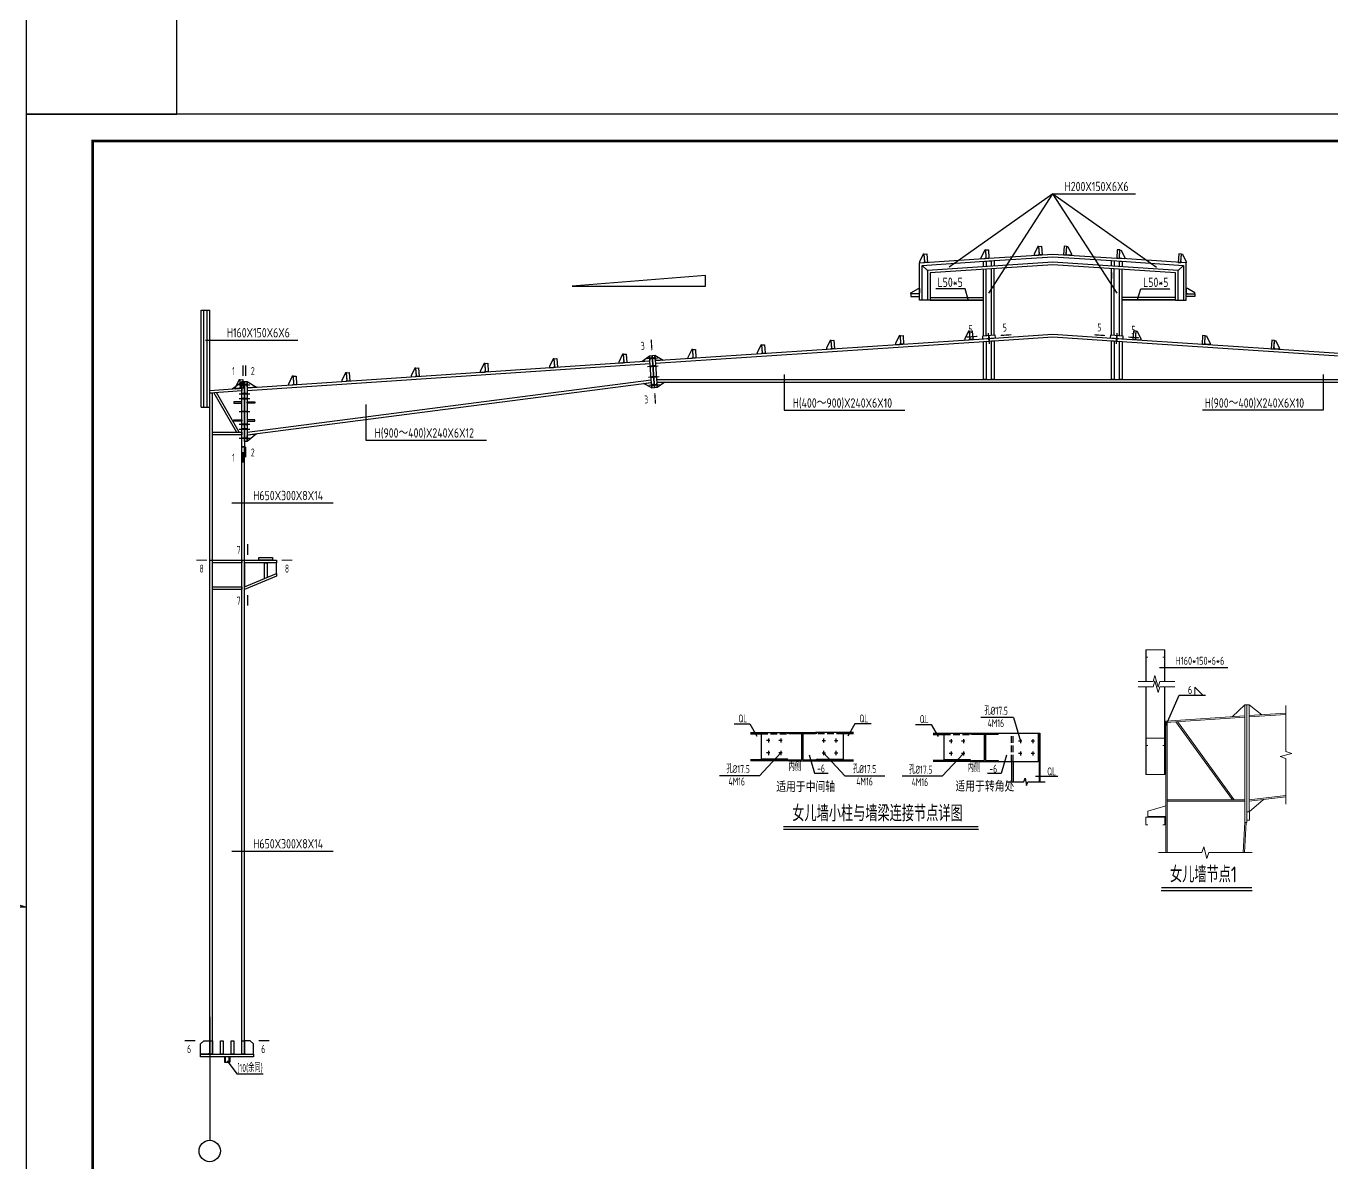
# Model space of a CAD drawing. Extents: x 9752569 to 9923256, y 1590558 to 2510207.
# Drawn here: x 9811806 to 9860743, y 1742107 to 1784686 of the extents above; entities that cross this region are included whole.
import ezdxf

# ---------------------------------------------------------------- set-up
doc = ezdxf.new("R2010")
doc.units = 0
doc.header["$LTSCALE"] = 1000
doc.header["$MEASUREMENT"] = 0
doc.linetypes.add('CONTINOUS', pattern=[0])
doc.linetypes.add('DASH', pattern=[0.35, 0.25, -0.1])
doc.layers.get('0').update_dxf_attribs({"linetype": 'CONTINUOUS'})
for name, color, linetype in [('10', 7, 'CONTINUOUS'), ('114', 2, 'CONTINUOUS'), ('116', 1, 'CONTINUOUS'), ('12', 142, 'CONTINUOUS'), ('14', 142, 'CONTINUOUS'), ('AXIS', 3, 'CONTINUOUS'), ('BOARD1', 2, 'CONTINOUS'), ('PUB_DIM', 3, 'CONTINUOUS'), ('PUB_TEXT', 7, 'CONTINUOUS'), ('PUB_TITLE', 4, 'CONTINUOUS'), ('TEXT', 7, 'CONTINUOUS'), ('THIN', 7, 'CONTINUOUS'), ('WELD', 7, 'CONTINUOUS'), ('一般文字', 6, 'CONTINUOUS'), ('字符串标注', 6, 'CONTINUOUS'), ('柱子', 142, 'CONTINUOUS'), ('标注文字', 3, 'CONTINUOUS'), ('水平支撑', 4, 'CONTINUOUS'), ('螺栓孔标注', 6, 'CONTINUOUS'), ('钢结构', 3, 'CONTINUOUS')]:
    doc.layers.add(name, color=color, linetype=linetype)
doc.styles.add('_HZTXT', font='atssdeng.shx', dxfattribs={"width": 0.8, "bigfont": 'atssdchn.shx'})
doc.styles.get("Standard").update_dxf_attribs({"font": 'atssdeng.shx', "bigfont": 'atssdchn.shx'})
doc.styles.add('TSSD_Label', font='Tssdeng.shx', dxfattribs={"width": 0.7, "bigfont": 'hztxt.shx'})
doc.styles.add('TSSD_REIN', font='atssdeng.shx', dxfattribs={"width": 0.7, "bigfont": 'atssdchn.shx'})
doc.dimstyles.new('TSSD_LEADER_STYLE_200.0', dxfattribs={"dimtxt": 0.18, "dimasz": 200, "dimexe": 0.18, "dimexo": 0.0625, "dimgap": 0.09, "dimtad": 0, "dimtih": 1, "dimtoh": 1, "dimdec": 4, "dimzin": 0, "dimdsep": 46, "dimtxsty": 'Standard', "dimcen": 0.09, "dimadec": 0, "dimazin": 0, "dimtfac": 1, "dimtdec": 4, "dimtofl": 0, "dimtmove": 0, "dimatfit": 3, "dimfxl": 1, "dimtolj": 1, "dimtzin": 0, "dimarcsym": 0})

# ---------------------------------------------------------------- blocks, each defined once
blk = doc.blocks.new('A$C751245C4')
at = {"layer": '钢结构', "lineweight": 15}
for p, q in [((190, 176), (20, 126)), ((20, 76), (20, 126)), ((190, 76), (190, 176)), ((20, 76), (190, 76)), ((20, 70), (20, 76)), ((20, 70), (190, 70)), ((190, 70), (190, 76))]:
    blk.add_line(p, q, dxfattribs=at)
blk.add_lwpolyline([(20, 0), (3, 0, -0.414214), (0, 3), (0, 67, -0.414214), (3, 70), (177, 70, -0.414214), (180, 67), (180, 3, -0.414214), (177, 0), (160, 0)], format="xyb", dxfattribs=at)
blk = doc.blocks.new('_WELD004')
at = {"color": 0, "linetype": 'ByBlock', "lineweight": 15}
for p, q in [((0, 1), (1, 0)), ((0, 0), (0, 1))]:
    blk.add_line(p, q, dxfattribs=at)

msp = doc.modelspace()

# ---------------------------------------------------------------- hatches: boundary and pattern name
at = {"layer": '钢结构', "lineweight": 15}
h = msp.add_hatch(dxfattribs=at)
h.set_pattern_fill('STEEL', color=256, scale=40, style=0)
h.set_pattern_definition([(45, (6766140.8, 1161039.6), (-89.802561, 89.802561), []), (45, (6766140.8, 1161103.1), (-89.802561, 89.802561), [])])
h.paths.add_polyline_path([(9854485.2, 1756854.3), (9854525.2, 1756854.3), (9854525.2, 1758454.3), (9854485.2, 1758454.3)])

# ---------------------------------------------------------------- linework, layer by layer
at = {"layer": '10', "color": 6, "elevation": -193.1}
msp.add_lwpolyline([(9832269, 1774939.8), (9837269, 1774939.8), (9837269, 1775339.8)], close=True, dxfattribs=at)
at = {"layer": '10', "const_width": 45}
for points in [[(9847053.8, 1773038.2), (9847452.9, 1773064.9)], [(9848730.9, 1773126), (9848331.8, 1773099.3)], [(9851840.4, 1773123.3), (9852239.5, 1773096.6)], [(9853517.5, 1773011), (9853118.4, 1773037.7)], [(9835232.4, 1772947.4), (9835259, 1772548.3)], [(9819935.6, 1771979.2), (9819935.6, 1771579.2)], [(9820035.6, 1771979.2), (9820035.6, 1771579.2)], [(9835393, 1770538.5), (9835366.4, 1770937.6)], [(9819935.6, 1768331), (9819935.6, 1768731)], [(9820035.6, 1768531), (9820035.6, 1768931)], [(9820107.5, 1765281.8), (9820107.5, 1764881.8)], [(9818185.6, 1764681.8), (9818585.6, 1764681.8)], [(9821785.6, 1764681.8), (9821385.6, 1764681.8)], [(9820107.5, 1762981.8), (9820107.5, 1763381.8)], [(9817745.6, 1746681.8), (9818145.6, 1746681.8)], [(9820925.6, 1746681.8), (9820525.6, 1746681.8)]]:
    msp.add_lwpolyline(points, dxfattribs=at)
at = {"layer": '114'}
for p, q in [((9847905.7, 1772789.4), (9847879, 1773188.5)), ((9852665.6, 1772789.4), (9852692.3, 1773188.5)), ((9835079.4, 1772235.6), (9835478.5, 1772262.2)), ((9835099.4, 1771936.3), (9835498.5, 1771962.9)), ((9835126.4, 1771531.1), (9835525.5, 1771557.7)), ((9819785.6, 1771255.2), (9820185.6, 1771255.2)), ((9835146.4, 1771231.6), (9835545.5, 1771258.2)), ((9819785.6, 1770915), (9820185.6, 1770915)), ((9819785.6, 1770735), (9820185.6, 1770735)), ((9819785.6, 1770253), (9820185.6, 1770253)), ((9819785.6, 1769771.8), (9820185.6, 1769771.8)), ((9819785.6, 1769591.8), (9820185.6, 1769591.8)), ((9819785.6, 1769251), (9820185.6, 1769251))]:
    msp.add_line(p, q, dxfattribs=at)
at = {"layer": '114', "color": 1, "const_width": 70}
for points in [[(9847899, 1772889.2), (9847885.6, 1773088.8)], [(9852672.3, 1772889.2), (9852685.6, 1773088.8)], [(9835179.2, 1772242.3), (9835378.8, 1772255.6)], [(9835199.2, 1771943), (9835398.7, 1771956.3)], [(9835226.2, 1771537.8), (9835425.7, 1771551.1)], [(9819885.6, 1771255.2), (9820085.6, 1771255.2)], [(9835246.2, 1771238.3), (9835445.7, 1771251.6)], [(9819885.6, 1770915), (9820085.6, 1770915)], [(9819885.6, 1770735), (9820085.6, 1770735)], [(9819885.6, 1770253), (9820085.6, 1770253)], [(9819885.6, 1769771.8), (9820085.6, 1769771.8)], [(9819885.6, 1769591.8), (9820085.6, 1769591.8)], [(9819885.6, 1769251), (9820085.6, 1769251)]]:
    msp.add_lwpolyline(points, dxfattribs=at)
at = {"layer": '116'}
for points in [[(9819235.6, 1746081.8), (9819235.6, 1745881.8)], [(9819265.6, 1746081.8), (9819265.6, 1745881.8)], [(9819405.6, 1746081.8), (9819405.6, 1745881.8)], [(9819435.6, 1746081.8), (9819435.6, 1745881.8)], [(9819235.6, 1745881.8), (9819435.6, 1745881.8)]]:
    msp.add_lwpolyline(points, dxfattribs=at)
at = {"layer": '12'}
for points in [[(9849584.5, 1776141.8), (9849587.2, 1776101.9), (9849746.8, 1776112.5), (9849784.1, 1776155.1), (9849765.5, 1776434.5), (9849725.6, 1776431.8), (9849584.5, 1776141.8)], [(9849765.5, 1776434.5), (9849865.2, 1776441.1)], [(9849786.7, 1776115.2), (9849765.5, 1776434.5)], [(9849865.2, 1776441.1), (9849886.5, 1776121.9)], [(9850706, 1776441.1), (9850684.8, 1776121.9)], [(9850805.8, 1776434.5), (9850706, 1776441.1)], [(9850784.5, 1776115.2), (9850805.8, 1776434.5)], [(9850986.8, 1776141.8), (9850984.1, 1776101.9), (9850824.5, 1776112.5), (9850787.2, 1776155.1), (9850805.8, 1776434.5), (9850845.7, 1776431.8), (9850986.8, 1776141.8)], [(9845283, 1775855), (9845285.6, 1775815.1), (9845445.3, 1775825.8), (9845482.5, 1775868.3), (9845463.9, 1776147.7), (9845424, 1776145.1), (9845283, 1775855)], [(9845463.9, 1776147.7), (9845563.7, 1776154.4)], [(9845485.2, 1775828.4), (9845463.9, 1776147.7)], [(9845563.7, 1776154.4), (9845585, 1775835.1)], [(9847589, 1776008.8), (9847591.6, 1775968.9), (9847751.3, 1775979.5), (9847788.5, 1776022.1), (9847769.9, 1776301.5), (9847730, 1776298.8), (9847589, 1776008.8)], [(9847769.9, 1776301.5), (9847869.7, 1776308.1)], [(9847791.2, 1775982.2), (9847769.9, 1776301.5)], [(9847891, 1775988.8), (9847791.2, 1775982.2)], [(9847869.7, 1776308.1), (9847891, 1775988.8)], [(9849886.5, 1776121.9), (9849786.7, 1776115.2)], [(9850684.8, 1776121.9), (9850784.5, 1776115.2)], [(9852701.6, 1776308.1), (9852680.3, 1775988.8)], [(9852680.3, 1775988.8), (9852780.1, 1775982.2)], [(9852801.4, 1776301.4), (9852701.6, 1776308.1)], [(9852780.1, 1775982.2), (9852801.4, 1776301.4)], [(9852982.3, 1776008.8), (9852979.7, 1775968.9), (9852820, 1775979.5), (9852782.8, 1776022.1), (9852801.4, 1776301.4), (9852841.3, 1776298.8), (9852982.3, 1776008.8)], [(9855006.5, 1776154.4), (9854985.2, 1775835.1)], [(9855106.3, 1776147.7), (9855006.5, 1776154.4)], [(9855085, 1775828.4), (9855106.3, 1776147.7)], [(9855287.2, 1775855), (9855284.5, 1775815.1), (9855124.9, 1775825.8), (9855087.7, 1775868.3), (9855106.3, 1776147.7), (9855146.2, 1776145.1), (9855287.2, 1775855)], [(9845585, 1775835.1), (9845485.2, 1775828.4)], [(9854985.2, 1775835.1), (9855085, 1775828.4)], [(9845245.6, 1774855.1), (9845285.6, 1774855.1), (9845285.6, 1774695.1), (9845245.6, 1774655.1), (9844965.6, 1774655.1), (9844965.6, 1774695.1), (9845245.6, 1774855.1)], [(9845285.6, 1774655.1), (9844965.6, 1774655.1)], [(9844965.6, 1774655.1), (9844965.6, 1774555.1)], [(9844965.6, 1774555.1), (9845285.6, 1774555.1)], [(9845285.6, 1774555.1), (9845285.6, 1774655.1)], [(9855325.6, 1774855.1), (9855285.6, 1774855.1), (9855285.6, 1774695.1), (9855325.6, 1774655.1), (9855605.6, 1774655.1), (9855605.6, 1774695.1), (9855325.6, 1774855.1)], [(9855285.6, 1774555.1), (9855285.6, 1774655.1)], [(9855285.6, 1774655.1), (9855605.6, 1774655.1)], [(9855605.6, 1774555.1), (9855285.6, 1774555.1)], [(9855605.6, 1774655.1), (9855605.6, 1774555.1)], [(9844390.7, 1772795.7), (9844393.4, 1772755.8), (9844553, 1772766.5), (9844590.3, 1772809), (9844571.7, 1773088.4), (9844531.7, 1773085.8), (9844390.7, 1772795.7)], [(9844571.7, 1773088.4), (9844671.4, 1773095.1)], [(9844592.9, 1772769.1), (9844571.7, 1773088.4)], [(9844671.4, 1773095.1), (9844692.7, 1772775.8)], [(9846985, 1772968.5), (9846987.6, 1772928.6), (9847147.3, 1772939.3), (9847184.5, 1772981.8), (9847165.9, 1773261.2), (9847126, 1773258.6), (9846985, 1772968.5)], [(9847165.9, 1773261.2), (9847265.7, 1773267.9)], [(9847187.2, 1772941.9), (9847165.9, 1773261.2)], [(9847265.7, 1773267.9), (9847287, 1772948.6)], [(9853305.6, 1773267.9), (9853284.3, 1772948.6)], [(9853405.4, 1773261.2), (9853305.6, 1773267.9)], [(9853384.1, 1772941.9), (9853405.4, 1773261.2)], [(9853586.3, 1772968.6), (9853583.7, 1772928.6), (9853424, 1772939.3), (9853386.8, 1772981.8), (9853405.4, 1773261.2), (9853445.3, 1773258.6), (9853586.3, 1772968.6)], [(9855899.9, 1773095.1), (9855878.6, 1772775.8)], [(9855999.6, 1773088.4), (9855899.9, 1773095.1)], [(9855978.3, 1772769.1), (9855999.6, 1773088.4)], [(9856180.6, 1772795.7), (9856177.9, 1772755.8), (9856018.3, 1772766.5), (9855981, 1772809), (9855999.6, 1773088.4), (9856039.5, 1773085.8), (9856180.6, 1772795.7)], [(9836608, 1772277.3), (9836610.6, 1772237.4), (9836770.3, 1772248), (9836807.5, 1772290.6), (9836788.9, 1772570), (9836749, 1772567.3), (9836608, 1772277.3)], [(9836788.9, 1772570), (9836888.7, 1772576.7)], [(9836810.2, 1772250.7), (9836788.9, 1772570)], [(9836888.7, 1772576.7), (9836910, 1772257.4)], [(9839202.2, 1772450.1), (9839204.9, 1772410.2), (9839364.5, 1772420.9), (9839401.8, 1772463.4), (9839383.2, 1772742.8), (9839343.2, 1772740.1), (9839202.2, 1772450.1)], [(9839383.2, 1772742.8), (9839482.9, 1772749.5)], [(9839404.4, 1772423.5), (9839383.2, 1772742.8)], [(9839482.9, 1772749.5), (9839504.2, 1772430.2)], [(9841796.5, 1772622.9), (9841799.1, 1772583), (9841958.8, 1772593.7), (9841996, 1772636.2), (9841977.4, 1772915.6), (9841937.5, 1772913), (9841796.5, 1772622.9)], [(9841977.4, 1772915.6), (9842077.2, 1772922.3)], [(9841998.7, 1772596.3), (9841977.4, 1772915.6)], [(9842098.5, 1772603), (9841998.7, 1772596.3)], [(9842077.2, 1772922.3), (9842098.5, 1772603)], [(9844692.7, 1772775.8), (9844592.9, 1772769.1)], [(9847287, 1772948.6), (9847187.2, 1772941.9)], [(9853284.3, 1772948.6), (9853384.1, 1772941.9)], [(9855878.6, 1772775.8), (9855978.3, 1772769.1)], [(9858494.1, 1772922.3), (9858472.8, 1772603)], [(9858472.8, 1772603), (9858572.6, 1772596.3)], [(9858593.9, 1772915.6), (9858494.1, 1772922.3)], [(9858572.6, 1772596.3), (9858593.9, 1772915.6)], [(9858774.8, 1772622.9), (9858772.2, 1772583), (9858612.5, 1772593.7), (9858575.3, 1772636.2), (9858593.9, 1772915.6), (9858633.8, 1772913), (9858774.8, 1772622.9)], [(9828825.3, 1771758.3), (9828827.9, 1771718.4), (9828987.6, 1771729), (9829024.8, 1771771.6), (9829006.2, 1772051), (9828966.3, 1772048.3), (9828825.3, 1771758.3)], [(9829006.2, 1772051), (9829106, 1772057.6)], [(9829027.5, 1771731.7), (9829006.2, 1772051)], [(9829106, 1772057.6), (9829127.3, 1771738.3)], [(9831419.5, 1771931.4), (9831422.2, 1771891.5), (9831581.8, 1771902.1), (9831619, 1771944.7), (9831600.4, 1772224), (9831560.5, 1772221.4), (9831419.5, 1771931.4)], [(9831600.4, 1772224), (9831700.2, 1772230.7)], [(9831621.7, 1771904.8), (9831600.4, 1772224)], [(9831700.2, 1772230.7), (9831721.5, 1771911.4)], [(9834013.7, 1772104.4), (9834016.4, 1772064.5), (9834176, 1772075.1), (9834213.3, 1772117.7), (9834194.7, 1772397.1), (9834154.7, 1772394.4), (9834013.7, 1772104.4)], [(9834194.7, 1772397.1), (9834294.4, 1772403.8)], [(9834215.9, 1772077.8), (9834194.7, 1772397.1)], [(9834315.7, 1772084.5), (9834215.9, 1772077.8)], [(9834294.4, 1772403.8), (9834315.7, 1772084.5)], [(9836910, 1772257.4), (9836810.2, 1772250.7)], [(9839504.2, 1772430.2), (9839404.4, 1772423.5)], [(9821641.2, 1771279.1), (9821643.9, 1771239.2), (9821803.5, 1771249.8), (9821840.8, 1771292.4), (9821822.2, 1771571.7), (9821782.2, 1771569.1), (9821641.2, 1771279.1)], [(9821822.2, 1771571.7), (9821921.9, 1771578.4)], [(9821843.4, 1771252.5), (9821822.2, 1771571.7)], [(9821921.9, 1771578.4), (9821943.2, 1771259.1)], [(9823636.8, 1771412.2), (9823639.5, 1771372.3), (9823799.1, 1771382.9), (9823836.3, 1771425.5), (9823817.7, 1771704.9), (9823777.8, 1771702.2), (9823636.8, 1771412.2)], [(9823817.7, 1771704.9), (9823917.5, 1771711.5)], [(9823839, 1771385.6), (9823817.7, 1771704.9)], [(9823917.5, 1771711.5), (9823938.8, 1771392.2)], [(9826231, 1771585.2), (9826233.7, 1771545.3), (9826393.3, 1771556), (9826430.6, 1771598.5), (9826412, 1771877.9), (9826372, 1771875.3), (9826231, 1771585.2)], [(9826412, 1771877.9), (9826511.7, 1771884.6)], [(9826433.2, 1771558.6), (9826412, 1771877.9)], [(9826533, 1771565.3), (9826433.2, 1771558.6)], [(9826511.7, 1771884.6), (9826533, 1771565.3)], [(9829127.3, 1771738.3), (9829027.5, 1771731.7)], [(9831721.5, 1771911.4), (9831621.7, 1771904.8)], [(9819645.7, 1771145.9), (9819648.3, 1771106), (9819808, 1771116.7), (9819845.2, 1771159.2), (9819826.6, 1771438.6), (9819786.7, 1771436), (9819645.7, 1771145.9)], [(9819826.6, 1771438.6), (9819926.4, 1771445.3)], [(9819847.9, 1771119.3), (9819826.6, 1771438.6)], [(9819947.7, 1771126), (9819847.9, 1771119.3)], [(9819926.4, 1771445.3), (9819947.7, 1771126)], [(9821943.2, 1771259.1), (9821843.4, 1771252.5)], [(9823938.8, 1771392.2), (9823839, 1771385.6)]]:
    msp.add_lwpolyline(points, dxfattribs=at)
at = {"layer": '14'}
for points in [[(9847685.6, 1775874.9), (9847785.6, 1775881.6)], [(9847685.6, 1775674.5), (9847685.6, 1775874.9)], [(9847785.6, 1775881.6), (9847785.6, 1775681.1)], [(9847885.4, 1775888.2), (9847985.2, 1775894.9)], [(9847985.6, 1775894.9), (9848085.6, 1775901.6)], [(9847985.6, 1775694.5), (9847985.6, 1775894.9)], [(9848085.6, 1775901.6), (9848085.6, 1775701.1)], [(9852485.6, 1775701.1), (9852485.6, 1775901.6)], [(9852485.6, 1775901.6), (9852585.6, 1775894.9)], [(9852485.6, 1775460.7), (9852485.6, 1775230.7)], [(9852585.6, 1775894.9), (9852585.6, 1775694.5)], [(9852685.4, 1775888.2), (9852785.2, 1775881.6)], [(9852785.6, 1775681.1), (9852785.6, 1775881.6)], [(9852785.6, 1775881.6), (9852885.6, 1775874.9)], [(9852885.6, 1775874.9), (9852885.6, 1775674.5)], [(9852885.6, 1775204), (9852885.6, 1775434)], [(9848125.6, 1773104.8), (9847645.7, 1773072.7)], [(9847645.7, 1773072.7), (9847652.4, 1772972.9)], [(9847652.4, 1772972.9), (9848132.2, 1773005)], [(9848132.2, 1773005), (9848125.6, 1773104.8)], [(9852445.7, 1773104.8), (9852439.1, 1773005)], [(9852439.1, 1773005), (9852918.9, 1772972.9)], [(9852925.6, 1773072.7), (9852445.7, 1773104.8)], [(9852918.9, 1772972.9), (9852925.6, 1773072.7)], [(9847685.6, 1772874.9), (9847785.6, 1772881.6)], [(9847685.7, 1771452.1), (9847685.6, 1772874.9)], [(9847785.6, 1772881.6), (9847785.7, 1771452.1)], [(9847985.6, 1772895), (9848085.6, 1772901.7)], [(9847985.7, 1771452.1), (9847985.6, 1772895)], [(9848085.6, 1772901.7), (9848085.7, 1771452.2)], [(9852485.6, 1771452.2), (9852485.6, 1772901.7)], [(9852485.6, 1772901.7), (9852585.6, 1772894.9)], [(9852585.6, 1772894.9), (9852585.6, 1771452.1)], [(9852785.6, 1771452.1), (9852785.6, 1772881.6)], [(9852785.6, 1772881.6), (9852885.6, 1772874.9)], [(9852885.6, 1772874.9), (9852885.6, 1771452.1)], [(9834886.5, 1772122.5), (9835172.6, 1772342.1)], [(9835146, 1772139.8), (9834886.5, 1772122.5)], [(9835183.2, 1772182.4), (9835146, 1772139.8)], [(9835172.6, 1772342.1), (9835272.3, 1772348.7)], [(9835253.3, 1771130.5), (9835172.6, 1772342.1)], [(9835172.6, 1772342.1), (9835183.2, 1772182.4)], [(9835272.3, 1772348.7), (9835372.1, 1772355.4)], [(9835272.3, 1772348.7), (9835353.1, 1771137.2)], [(9835353.1, 1771137.2), (9835272.3, 1772348.7)], [(9835372.1, 1772355.4), (9835452.9, 1771143.8)], [(9835382.8, 1772195.7), (9835372.1, 1772355.4)], [(9835372.1, 1772355.4), (9835684.8, 1772175.8)], [(9835425.3, 1772158.5), (9835382.8, 1772195.7)], [(9835684.8, 1772175.8), (9835425.3, 1772158.5)], [(9818685.6, 1771041.8), (9819885.6, 1771121.9)], [(9818685.6, 1770941.6), (9818685.6, 1771041.8)], [(9819526.4, 1771097.9), (9819885.6, 1771361.8)], [(9819845.7, 1771119.2), (9819526.4, 1771097.9)], [(9819885.6, 1771161.8), (9819845.7, 1771119.2)], [(9819885.6, 1768931), (9819885.6, 1771379.2)], [(9819885.6, 1771379.2), (9819985.6, 1771379.2)], [(9819885.6, 1771361.8), (9819885.6, 1771161.8)], [(9819885.6, 1771121.9), (9819885.6, 1771021.6)], [(9819985.6, 1771379.2), (9819985.6, 1768931)], [(9819985.6, 1769131), (9819985.6, 1771379.2)], [(9819985.6, 1771379.2), (9820085.6, 1771379.2)], [(9820085.6, 1771379.2), (9820085.6, 1769131)], [(9820085.6, 1771175.2), (9820085.6, 1771375.2)], [(9820085.6, 1771375.2), (9820444.8, 1771159.2)], [(9820125.6, 1771137.9), (9820085.6, 1771175.2)], [(9820444.8, 1771159.2), (9820125.6, 1771137.9)], [(9834942, 1771299.4), (9835199.8, 1771332.9)], [(9835252.8, 1771138.5), (9834942, 1771299.4)], [(9835199.8, 1771332.9), (9835242.2, 1771298.1)], [(9835242.2, 1771298.1), (9835252.8, 1771138.5)], [(9835353.1, 1771137.2), (9835253.3, 1771130.5)], [(9835452.9, 1771143.8), (9835353.1, 1771137.2)], [(9835441.7, 1771311), (9835479.1, 1771350.9)], [(9835452.4, 1771151.4), (9835441.7, 1771311)], [(9835739.1, 1771351), (9835452.4, 1771151.4)], [(9835479.1, 1771350.9), (9835739.1, 1771351)], [(9847785.7, 1771452.1), (9847685.7, 1771452.1)], [(9848085.7, 1771452.2), (9847985.7, 1771452.1)], [(9852585.6, 1771452.1), (9852485.6, 1771452.2)], [(9852885.6, 1771452.1), (9852785.6, 1771452.1)], [(9819885.6, 1771021.6), (9818685.6, 1770941.6)], [(9818846.7, 1770952.3), (9819685, 1769471.4)], [(9819789.3, 1769471.4), (9818940.2, 1770958.6)], [(9819885.6, 1770615), (9819595.6, 1770615)], [(9819595.6, 1770615), (9819595.6, 1770565)], [(9819595.6, 1770565), (9819885.6, 1770565)], [(9819885.6, 1770565), (9819885.6, 1770615)], [(9820085.6, 1770615), (9820375.6, 1770615)], [(9820085.6, 1770565), (9820085.6, 1770615)], [(9820375.6, 1770565), (9820085.6, 1770565)], [(9820375.6, 1770615), (9820375.6, 1770565)], [(9819595.6, 1769891.8), (9819595.6, 1769941.8)], [(9819595.6, 1769941.8), (9819885.6, 1769941.8)], [(9819885.6, 1769891.8), (9819595.6, 1769891.8)], [(9819885.6, 1769941.8), (9819885.6, 1769891.8)], [(9820375.6, 1769941.8), (9820085.6, 1769941.8)], [(9820085.6, 1769941.8), (9820085.6, 1769891.8)], [(9820085.6, 1769891.8), (9820375.6, 1769891.8)], [(9820375.6, 1769891.8), (9820375.6, 1769941.8)], [(9818785.6, 1769471.4), (9819885.6, 1769471.4)], [(9818785.6, 1769371.4), (9818785.6, 1769471.4)], [(9819885.6, 1769371.4), (9818785.6, 1769371.4)], [(9819885.6, 1769471.4), (9819885.6, 1769371.4)], [(9820085.6, 1769131), (9819985.6, 1769131)], [(9820442.6, 1769417.3), (9820085.6, 1769131)], [(9820085.6, 1769331), (9820125.3, 1769376.1)], [(9820085.6, 1769131), (9820085.6, 1769331)], [(9820125.3, 1769376.1), (9820442.6, 1769417.3)], [(9819985.6, 1768931), (9819885.6, 1768931)], [(9818785.6, 1764681.8), (9819885.6, 1764681.8)], [(9818785.6, 1764581.8), (9818785.6, 1764681.8)], [(9819885.6, 1764681.8), (9819885.6, 1764581.8)], [(9819985.6, 1764681.8), (9821185.6, 1764681.8)], [(9819985.6, 1764581.8), (9819985.6, 1764681.8)], [(9820525.6, 1764781.8), (9821045.6, 1764781.8)], [(9820525.6, 1764681.8), (9820525.6, 1764781.8)], [(9821045.6, 1764681.8), (9820525.6, 1764681.8)], [(9821045.6, 1764781.8), (9821045.6, 1764681.8)], [(9821185.6, 1764681.8), (9821185.6, 1764581.8)], [(9819885.6, 1764581.8), (9818785.6, 1764581.8)], [(9821185.6, 1764581.8), (9819985.6, 1764581.8)], [(9819985.6, 1764581.8), (9819985.6, 1763681.8)], [(9821185.6, 1764581.8), (9819985.6, 1764581.8)], [(9820735.6, 1763994.3), (9820735.6, 1764581.8)], [(9820735.6, 1764581.8), (9820835.6, 1764581.8)], [(9820835.6, 1764581.8), (9820835.6, 1764036)], [(9821185.6, 1764181.8), (9821185.6, 1764581.8)], [(9819985.6, 1763681.8), (9821185.6, 1764181.8)], [(9819985.6, 1763681.8), (9821185.6, 1764181.8)], [(9821185.6, 1764081.8), (9819985.6, 1763581.8)], [(9821185.6, 1764181.8), (9821185.6, 1764081.8)], [(9818785.6, 1763681.8), (9819885.6, 1763681.8)], [(9818785.6, 1763581.8), (9818785.6, 1763681.8)], [(9819885.6, 1763581.8), (9818785.6, 1763581.8)], [(9819885.6, 1763681.8), (9819885.6, 1763581.8)], [(9819985.6, 1763581.8), (9819985.6, 1763681.8)], [(9818345.6, 1746561.8), (9818465.6, 1746681.8)], [(9818465.6, 1746681.8), (9818685.6, 1746681.8)], [(9818685.6, 1746681.8), (9818685.6, 1746221.8)], [(9818685.6, 1746181.8), (9818685.6, 1746681.8)], [(9818685.6, 1746681.8), (9818785.6, 1746681.8)], [(9818785.6, 1746681.8), (9818785.6, 1746181.8)], [(9819085.6, 1746181.8), (9819085.6, 1746681.8)], [(9819085.6, 1746681.8), (9819185.6, 1746681.8)], [(9819185.6, 1746681.8), (9819185.6, 1746181.8)], [(9819485.6, 1746181.8), (9819485.6, 1746681.8)], [(9819485.6, 1746681.8), (9819585.6, 1746681.8)], [(9819585.6, 1746681.8), (9819585.6, 1746181.8)], [(9819885.6, 1746181.8), (9819885.6, 1746681.8)], [(9819885.6, 1746681.8), (9819985.6, 1746681.8)], [(9819985.6, 1746681.8), (9819985.6, 1746221.8)], [(9820205.6, 1746681.8), (9819985.6, 1746681.8)], [(9819985.6, 1746681.8), (9819985.6, 1746181.8)], [(9820325.6, 1746561.8), (9820205.6, 1746681.8)], [(9818345.6, 1746181.8), (9818345.6, 1746561.8)], [(9818345.6, 1746081.8), (9818345.6, 1746181.8)], [(9818345.6, 1746181.8), (9820325.6, 1746181.8)], [(9818645.6, 1746181.8), (9818345.6, 1746181.8)], [(9820325.6, 1746081.8), (9818345.6, 1746081.8)], [(9818685.6, 1746221.8), (9818645.6, 1746181.8)], [(9818785.6, 1746181.8), (9818685.6, 1746181.8)], [(9819185.6, 1746181.8), (9819085.6, 1746181.8)], [(9819585.6, 1746181.8), (9819485.6, 1746181.8)], [(9819985.6, 1746181.8), (9819885.6, 1746181.8)], [(9819985.6, 1746221.8), (9820025.6, 1746181.8)], [(9820025.6, 1746181.8), (9820325.6, 1746181.8)], [(9820325.6, 1746181.8), (9820325.6, 1746561.8)], [(9820325.6, 1746181.8), (9820325.6, 1746081.8)]]:
    msp.add_lwpolyline(points, dxfattribs=at)
at = {"layer": 'AXIS'}
for p, q in [((9838954.3, 1758230.4, 4.6), (9840390.4, 1758230.4, 4.6)), ((9838954.3, 1758174.7, 4.6), (9839357.1, 1758174.7, 4.6)), ((9839357.1, 1758174.7, 4.6), (9839357.1, 1757230.4, 4.6)), ((9842812, 1758230.4, 4.6), (9841390.4, 1758230.4, 4.6)), ((9842423.8, 1758174.7, 4.6), (9842423.8, 1757230.4, 4.6)), ((9842812, 1758174.7, 4.6), (9842423.8, 1758174.7, 4.6)), ((9845799.8, 1758207.2, -146662.1), (9847236, 1758207.2, -146662.1)), ((9845799.8, 1758151.5, -146662.1), (9846202.7, 1758151.5, -146662.1)), ((9846202.7, 1758151.5, -146662.1), (9846202.7, 1757207.2, -146662.1)), ((9848236, 1758207.2, -146662.1), (9849736, 1758207.2, -146662.1)), ((9849736, 1758207.2, -146662.1), (9849736, 1757140.5, -146662.1)), ((9849736, 1758207.2, -146662.1), (9849802.7, 1758207.2, -146662.1)), ((9849770.7, 1758207.2, -146662.1), (9849770.7, 1756382.1, -146662.1)), ((9849802.7, 1758207.2, -146662.1), (9849802.7, 1756382.1, -146662.1)), ((9840357.1, 1757206.5, 4.6), (9838954.3, 1757206.5, 4.6)), ((9840390.4, 1757163.8, 4.6), (9838954.3, 1757163.8, 4.6)), ((9840357.1, 1757230.4, 4.6), (9839357.1, 1757230.4, 4.6)), ((9841390.4, 1757163.8, 4.6), (9842812, 1757163.8, 4.6)), ((9841423.8, 1757230.4, 4.6), (9842423.8, 1757230.4, 4.6)), ((9841423.8, 1757206.5, 4.6), (9842812, 1757206.5, 4.6)), ((9847202.7, 1757183.3, -146662.1), (9845799.8, 1757183.3, -146662.1)), ((9847236, 1757140.5, -146662.1), (9845799.8, 1757140.5, -146662.1)), ((9847202.7, 1757207.2, -146662.1), (9846202.7, 1757207.2, -146662.1)), ((9848236, 1757140.5, -146662.1), (9849736, 1757140.5, -146662.1)), ((9848736, 1757140.5, -146662.1), (9848736, 1756382.1, -146662.1)), ((9848793.1, 1757140.5, -146662.1), (9848793.1, 1756382.1, -146662.1))]:
    msp.add_line(p, q, dxfattribs=at)
at = {"layer": 'AXIS', "linetype": 'DASH'}
for p, q in [((9839357.1, 1758174.7, 4.6), (9840357.1, 1758174.7, 4.6)), ((9840357.1, 1758174.7, 4.6), (9840357.1, 1758230.4, 4.6)), ((9841423.8, 1758174.7, 4.6), (9841423.8, 1758230.4, 4.6)), ((9842423.8, 1758174.7, 4.6), (9841423.8, 1758174.7, 4.6)), ((9846202.7, 1758151.5, -146662.1), (9847202.7, 1758151.5, -146662.1)), ((9847202.7, 1758151.5, -146662.1), (9847202.7, 1758207.2, -146662.1)), ((9848736, 1757140.5, -146662.1), (9848736, 1758207.2, -146662.1)), ((9848793.1, 1757140.5, -146662.1), (9848793.1, 1758207.2, -146662.1)), ((9840357.1, 1757163.8, 4.6), (9840357.1, 1757230.4, 4.6)), ((9841423.8, 1757163.8, 4.6), (9841423.8, 1757230.4, 4.6)), ((9847202.7, 1757140.5, -146662.1), (9847202.7, 1757207.2, -146662.1))]:
    msp.add_line(p, q, dxfattribs=at)
at = {"layer": 'BOARD1'}
for p, q in [((9840188.8, 1754602.2), (9847496.4, 1754602.2)), ((9854344.7, 1752314.8, 230993.1), (9857752.4, 1752314.8, 230993.1))]:
    msp.add_line(p, q, dxfattribs=at)
at = {"layer": 'PUB_DIM'}
msp.add_line((9818685.6, 1747581.8), (9818685.6, 1742951.5), dxfattribs=at)
at = {"layer": 'PUB_DIM', "elevation": 4.6}
msp.add_lwpolyline([(9848536, 1756382.1), (9849194.3, 1756382.1), (9849245.3, 1756522.1), (9849294.7, 1756242.1), (9849344.3, 1756382.1), (9850002.7, 1756382.1)], dxfattribs=at)
at = {"layer": 'PUB_DIM'}
msp.add_circle((9818685.6, 1742551.5), 400, dxfattribs=at)
at = {"layer": 'PUB_TITLE', "color": 1}
msp.add_lwpolyline([(9811805.5, 1781382.8), (9817449, 1781382.8), (9817449, 1787695.3), (9811805.5, 1787695.3)], close=True, dxfattribs=at)
at = {"layer": 'PUB_TITLE'}
msp.add_lwpolyline([(9811805.5, 1721982.8), (9895905.5, 1721982.8), (9895905.5, 1781382.8), (9811805.5, 1781382.8)], close=True, dxfattribs=at)
at = {"layer": 'PUB_TITLE', "const_width": 100}
msp.add_lwpolyline([(9814305.5, 1722982.8), (9894905.5, 1722982.8), (9894905.5, 1780382.8), (9814305.5, 1780382.8)], close=True, dxfattribs=at)
at = {"layer": 'PUB_TITLE', "color": 6}
msp.add_lwpolyline([(9803252.5, 1754415.5), (9811805.5, 1751682.8), (9752569, 1751682.8)], dxfattribs=at)
at = {"layer": 'TEXT'}
msp.add_line((9854288, 1760664.3, 200), (9856842.8, 1760664.3, 200), dxfattribs=at)
at = {"layer": 'THIN', "lineweight": 15}
for points in [[(9853485.2, 1760141.1), (9854039.3, 1760141.1), (9854109.3, 1760361.1), (9854229.3, 1759921.1), (9854299.3, 1760141.1), (9854853.4, 1760141.1)], [(9853485.2, 1759941.1), (9854039.3, 1759941.1), (9854109.3, 1760161.1), (9854229.3, 1759721.1), (9854299.3, 1759941.1), (9854853.4, 1759941.1)], [(9859018.3, 1759233.9), (9859018.3, 1757516.6), (9859238.3, 1757446.6), (9858798.3, 1757326.6), (9859018.3, 1757256.6), (9859018.3, 1755539.4)], [(9854245.2, 1753729.5), (9855867.5, 1753729.5), (9855937.5, 1753949.5), (9856057.5, 1753509.5), (9856127.5, 1753729.5), (9857749.8, 1753729.5)]]:
    msp.add_lwpolyline(points, dxfattribs=at)
at = {"layer": 'WELD'}
msp.add_line((9855024, 1759622.3), (9856002.4, 1759622.3), dxfattribs=at)
at = {"layer": '一般文字', "color": 2, "const_width": 54}
msp.add_lwpolyline([(9840188.8, 1754702.3), (9847496.4, 1754702.3)], dxfattribs=at)
at = {"layer": '一般文字', "color": 2, "const_width": 54, "elevation": 230993.1}
msp.add_lwpolyline([(9854344.7, 1752414.9), (9857752.4, 1752414.9)], dxfattribs=at)
at = {"layer": '字符串标注'}
for p, q in [((9819339.4, 1745927.4), (9819703.4, 1745443.8)), ((9819703.4, 1745443.8), (9820695.3, 1745443.8))]:
    msp.add_line(p, q, dxfattribs=at)
at = {"layer": '柱子'}
for p, q in [((9845585.6, 1775534.5), (9845385.6, 1775721.6)), ((9845685.6, 1774515.1), (9847685.6, 1774515.1)), ((9854885.6, 1774515.1), (9852885.6, 1774515.1)), ((9845685.6, 1774415.1), (9845285.6, 1774415.1)), ((9845685.6, 1774435.1), (9847685.6, 1774435.1)), ((9845685.6, 1774415.1), (9847685.6, 1774415.1)), ((9854885.6, 1774435.1), (9852885.6, 1774435.1)), ((9854885.6, 1774415.1), (9852885.6, 1774415.1)), ((9854885.6, 1774415.1), (9855285.6, 1774415.1))]:
    msp.add_line(p, q, dxfattribs=at)
for points in [[(9845285.6, 1774415.1), (9845285.6, 1775815.1), (9847885.6, 1775988.5)], [(9847885.6, 1775988.5), (9850285.6, 1776148.5)], [(9847892.3, 1775888.7), (9850285.6, 1776048.2)], [(9850285.6, 1776148.5), (9852685.6, 1775988.5)], [(9850285.6, 1776048.2), (9852679, 1775888.7)], [(9855285.6, 1774415.1), (9855285.6, 1775815.1), (9852685.6, 1775988.5)], [(9845385.6, 1774415.1), (9845385.6, 1775721.6), (9847892.3, 1775888.7)], [(9854985.6, 1774415.1), (9854985.6, 1775534.5), (9850285.3, 1775847.9), (9845585.6, 1775534.5), (9845585.6, 1774415.1)], [(9854885.6, 1774415.1), (9854885.6, 1775440.9), (9850285.1, 1775747.5), (9845685.6, 1775440.9), (9845685.6, 1774415.1)], [(9847685.6, 1773075.4), (9847685.6, 1775574.2)], [(9847785.6, 1773082.1), (9847785.6, 1775580.9)], [(9847985.6, 1773095.4), (9847985.6, 1775594.2)], [(9848085.6, 1773102.1), (9848085.6, 1775600.9)], [(9852485.6, 1773102.1), (9852485.6, 1775600.9)], [(9852585.6, 1773095.5), (9852585.6, 1775594.2)], [(9852679, 1775888.7), (9855185.6, 1775721.6), (9855185.6, 1774415.1)], [(9852785.6, 1773082.1), (9852785.6, 1775580.9)], [(9852885.6, 1773075.4), (9852885.6, 1775574.2)], [(9855185.6, 1775721.6), (9854985.6, 1775534.5)], [(9818365.6, 1770409), (9818365.6, 1774041.8)], [(9818365.6, 1774041.8), (9818465.6, 1774041.8)], [(9818365.6, 1774041.8), (9818685.6, 1774041.8)], [(9818465.6, 1770409), (9818465.6, 1774041.8)], [(9818585.6, 1770409), (9818585.6, 1774041.8)], [(9818585.6, 1774041.8), (9818685.6, 1774041.8)], [(9818685.6, 1770409), (9818685.6, 1774041.8)], [(9847885.6, 1772988.4), (9850285.6, 1773149.8)], [(9847892.3, 1772888.7), (9850285.6, 1773049.6)], [(9850285.6, 1773149.8), (9852685.6, 1772988.5)], [(9850285.6, 1773049.6), (9852679, 1772888.7)], [(9835385.4, 1772155.8), (9847885.6, 1772988.5)], [(9835392.1, 1772056), (9847892.3, 1772888.7)], [(9852679, 1772888.7), (9865179.2, 1772056)], [(9852685.6, 1772988.5), (9865185.9, 1772155.8)], [(9820085.6, 1771135.2), (9835185.9, 1772142.5)], [(9820085.6, 1771035), (9835192.5, 1772042.7)], [(9820085.6, 1769471.8), (9835232.8, 1771438)], [(9820085.6, 1769371), (9835239.5, 1771338)], [(9835432.4, 1771450.9), (9847988.4, 1771452.1)], [(9835439.1, 1771350.9), (9847995.1, 1771352.1)], [(9847988.4, 1771452.1), (9850285.6, 1771453.8)], [(9847995.1, 1771352.1), (9850285.6, 1771353.7)], [(9850285.6, 1771453.8), (9852582.8, 1771452.1)], [(9850285.6, 1771353.8), (9852576.1, 1771352.1)], [(9852576.1, 1771352.1), (9865132.2, 1771350.9)], [(9852582.8, 1771452.1), (9865138.9, 1771450.9)], [(9818685.6, 1770941.6), (9818785.6, 1770948.2)], [(9818685.6, 1764681.8), (9818685.6, 1770941.6)], [(9818785.6, 1764681.8), (9818785.6, 1770948.2)], [(9818365.6, 1770409), (9818685.6, 1770409)], [(9819885.6, 1764681.8), (9819885.6, 1768931)], [(9819885.6, 1768931), (9819985.6, 1768931)], [(9819985.6, 1764681.8), (9819985.6, 1768931)], [(9818685.6, 1746181.8), (9818685.6, 1764681.8)], [(9818685.6, 1764681.8), (9818785.6, 1764681.8)], [(9818785.6, 1746181.8), (9818785.6, 1764681.8)], [(9818785.6, 1764681.8), (9819885.6, 1764681.8)], [(9819885.6, 1746181.8), (9819885.6, 1764681.8)], [(9819885.6, 1764681.8), (9819985.6, 1764681.8)], [(9819985.6, 1746181.8), (9819985.6, 1764681.8)]]:
    msp.add_lwpolyline(points, dxfattribs=at)
at = {"layer": '标注文字'}
for p, q in [((9850285.6, 1778405.6), (9846397.8, 1775662.2)), ((9847879.9, 1774683.2), (9850285.6, 1778405.6)), ((9850285.6, 1778405.6), (9853385.4, 1778405.6)), ((9852690.3, 1774683.2), (9850285.6, 1778405.6)), ((9850285.6, 1778405.6), (9854172.4, 1775662.2)), ((9818528, 1772926.7, 200), (9821988.1, 1772926.7, 200)), ((9819519.4, 1766829.4, 200), (9823312.7, 1766829.4, 200)), ((9819519.4, 1753785.3, 200), (9823312.7, 1753785.3, 200))]:
    msp.add_line(p, q, dxfattribs=at)
at = {"layer": '标注文字', "linetype": 'ByBlock', "elevation": 100}
for points in [[(9847116, 1774444.6), (9846994.4, 1774846.4), (9845897.3, 1774846.4)], [(9853455.3, 1774444.6), (9853576.9, 1774846.4), (9854674, 1774846.4)]]:
    msp.add_lwpolyline(points, dxfattribs=at)
at = {"layer": '标注文字', "elevation": 200}
for points in [[(9840211.5, 1771634.7), (9840211.5, 1770295.5), (9844733.3, 1770295.5)], [(9860418.4, 1771634.7), (9860418.4, 1770295.5), (9855896.7, 1770295.5)], [(9824541.2, 1770512.4), (9824541.2, 1769173.2), (9829062.9, 1769173.2)]]:
    msp.add_lwpolyline(points, dxfattribs=at)
at = {"layer": '水平支撑'}
for p, q in [((9839679.3, 1757930.4, 4.6), (9839554.4, 1757930.4, 4.6)), ((9839623.8, 1758004.1, 4.6), (9839623.8, 1757849.6, 4.6)), ((9840146, 1757930.4, 4.6), (9840021, 1757930.4, 4.6)), ((9840090.4, 1758004.1, 4.6), (9840090.4, 1757849.6, 4.6)), ((9840390.4, 1758190.4, 4.6), (9840390.4, 1758230.4, 4.6)), ((9840390.4, 1758230.4, 4.6), (9841390.4, 1758230.4, 4.6)), ((9840390.4, 1758190.4, 4.6), (9840870.4, 1758190.4, 4.6)), ((9840870.4, 1758190.4, 4.6), (9840870.4, 1757203.8, 4.6)), ((9840910.4, 1758190.4, 4.6), (9840910.4, 1757203.8, 4.6)), ((9840910.4, 1758190.4, 4.6), (9841390.4, 1758190.4, 4.6)), ((9841390.4, 1758230.4, 4.6), (9841390.4, 1758190.4, 4.6)), ((9841634.9, 1757930.4, 4.6), (9841759.8, 1757930.4, 4.6)), ((9841690.4, 1758004.1, 4.6), (9841690.4, 1757849.6, 4.6)), ((9842101.6, 1757930.4, 4.6), (9842226.5, 1757930.4, 4.6)), ((9842157.1, 1758004.1, 4.6), (9842157.1, 1757849.6, 4.6)), ((9846524.9, 1757907.2, -146662.1), (9846399.9, 1757907.2, -146662.1)), ((9846469.3, 1757980.9, -146662.1), (9846469.3, 1757826.4, -146662.1)), ((9846991.5, 1757907.2, -146662.1), (9846866.6, 1757907.2, -146662.1)), ((9846936, 1757980.9, -146662.1), (9846936, 1757826.4, -146662.1)), ((9847236, 1758207.2, -146662.1), (9848236, 1758207.2, -146662.1)), ((9847236, 1758167.2, -146662.1), (9847236, 1758207.2, -146662.1)), ((9847236, 1758167.2, -146662.1), (9847716, 1758167.2, -146662.1)), ((9847716, 1758167.2, -146662.1), (9847716, 1757180.5, -146662.1)), ((9847756, 1758167.2, -146662.1), (9848236, 1758167.2, -146662.1)), ((9847756, 1758167.2, -146662.1), (9847756, 1757180.5, -146662.1)), ((9848236, 1758207.2, -146662.1), (9848236, 1758167.2, -146662.1)), ((9849124.9, 1757907.2, -146662.1), (9848999.9, 1757907.2, -146662.1)), ((9849069.3, 1757980.9, -146662.1), (9849069.3, 1757826.4, -146662.1)), ((9849591.5, 1757907.2, -146662.1), (9849466.6, 1757907.2, -146662.1)), ((9849536, 1757980.9, -146662.1), (9849536, 1757826.4, -146662.1)), ((9839679.3, 1757463.8, 4.6), (9839554.4, 1757463.8, 4.6)), ((9839623.8, 1757537.4, 4.6), (9839623.8, 1757383, 4.6)), ((9840146, 1757463.8, 4.6), (9840021, 1757463.8, 4.6)), ((9840090.4, 1757537.4, 4.6), (9840090.4, 1757383, 4.6)), ((9841634.9, 1757463.8, 4.6), (9841759.8, 1757463.8, 4.6)), ((9841690.4, 1757537.4, 4.6), (9841690.4, 1757383, 4.6)), ((9842101.6, 1757463.8, 4.6), (9842226.5, 1757463.8, 4.6)), ((9842157.1, 1757537.4, 4.6), (9842157.1, 1757383, 4.6)), ((9846524.9, 1757440.5, -146662.1), (9846399.9, 1757440.5, -146662.1)), ((9846469.3, 1757514.2, -146662.1), (9846469.3, 1757359.7, -146662.1)), ((9846991.5, 1757440.5, -146662.1), (9846866.6, 1757440.5, -146662.1)), ((9846936, 1757514.2, -146662.1), (9846936, 1757359.7, -146662.1)), ((9849124.9, 1757440.5, -146662.1), (9848999.9, 1757440.5, -146662.1)), ((9849069.3, 1757514.2, -146662.1), (9849069.3, 1757359.7, -146662.1)), ((9849591.5, 1757440.5, -146662.1), (9849466.6, 1757440.5, -146662.1)), ((9849536, 1757514.2, -146662.1), (9849536, 1757359.7, -146662.1)), ((9840390.4, 1757203.8, 4.6), (9840870.4, 1757203.8, 4.6)), ((9840390.4, 1757203.8, 4.6), (9840390.4, 1757163.8, 4.6)), ((9840390.4, 1757163.8, 4.6), (9841390.4, 1757163.8, 4.6)), ((9840910.4, 1757203.8, 4.6), (9841390.4, 1757203.8, 4.6)), ((9841390.4, 1757203.8, 4.6), (9841390.4, 1757163.8, 4.6)), ((9847236, 1757180.5, -146662.1), (9847236, 1757140.5, -146662.1)), ((9847236, 1757180.5, -146662.1), (9847716, 1757180.5, -146662.1)), ((9847236, 1757140.5, -146662.1), (9848236, 1757140.5, -146662.1)), ((9847756, 1757180.5, -146662.1), (9848236, 1757180.5, -146662.1)), ((9848236, 1757180.5, -146662.1), (9848236, 1757140.5, -146662.1))]:
    msp.add_line(p, q, dxfattribs=at)
at = {"layer": '水平支撑', "const_width": 26.5}
for points, elevation in [([(9839623.8, 1757943.9, -1), (9839623.8, 1757917, -1)], 4.6), ([(9840090.4, 1757943.9, -1), (9840090.4, 1757917, -1)], 4.6), ([(9841690.4, 1757943.9, 1), (9841690.4, 1757917, 1)], 4.6), ([(9842157.1, 1757943.9, 1), (9842157.1, 1757917, 1)], 4.6), ([(9846469.3, 1757920.6, -1), (9846469.3, 1757893.8, -1)], -146662.1), ([(9846936, 1757920.6, -1), (9846936, 1757893.8, -1)], -146662.1), ([(9849069.3, 1757920.6, -1), (9849069.3, 1757893.8, -1)], -146662.1), ([(9849536, 1757920.6, -1), (9849536, 1757893.8, -1)], -146662.1), ([(9839623.8, 1757477.2, -1), (9839623.8, 1757450.4, -1)], 4.6), ([(9840090.4, 1757477.2, -1), (9840090.4, 1757450.4, -1)], 4.6), ([(9841690.4, 1757477.2, 1), (9841690.4, 1757450.4, 1)], 4.6), ([(9842157.1, 1757477.2, 1), (9842157.1, 1757450.4, 1)], 4.6), ([(9846469.3, 1757454, -1), (9846469.3, 1757427.1, -1)], -146662.1), ([(9846936, 1757454, -1), (9846936, 1757427.1, -1)], -146662.1), ([(9849069.3, 1757454, -1), (9849069.3, 1757427.1, -1)], -146662.1), ([(9849536, 1757454, -1), (9849536, 1757427.1, -1)], -146662.1)]:
    msp.add_lwpolyline(points, format="xyb", close=True, dxfattribs=dict(at, elevation=elevation))
at = {"layer": '螺栓孔标注', "color": 0}
for p, q in [((9838342.3, 1758551, 4.6), (9838934.2, 1758551, 4.6)), ((9838934.2, 1758551, 4.6), (9839196.7, 1758094.8, 4.6)), ((9842861.8, 1758551, 4.6), (9842599.4, 1758094.8, 4.6)), ((9843477.7, 1758551, 4.6), (9842861.8, 1758551, 4.6)), ((9845138.4, 1758527.8, -146662.1), (9845730.2, 1758527.8, -146662.1)), ((9845730.2, 1758527.8, -146662.1), (9845992.7, 1758071.6, -146662.1)), ((9848811.9, 1758793.7, -146662.1), (9847582.8, 1758793.7, -146662.1)), ((9848811.9, 1758793.7, -146662.1), (9849069.3, 1757907.2, -146662.1)), ((9839291.4, 1756609.2, 4.6), (9840090.4, 1757462.4, 4.6)), ((9841148.3, 1757392.3, 4.6), (9841347.3, 1756698.1, 4.6)), ((9842489.5, 1756609.2, 4.6), (9841690.4, 1757463.8, 4.6)), ((9846137, 1756586, -146662.1), (9846936, 1757439.2, -146662.1)), ((9848546.7, 1757380.2, 4.6), (9848347.6, 1756686, 4.6)), ((9839291.4, 1756609.2, 4.6), (9837789.8, 1756609.2, 4.6)), ((9841347.3, 1756698.1, 4.6), (9841860.8, 1756698.1, 4.6)), ((9842489.5, 1756609.2, 4.6), (9843991.1, 1756609.2, 4.6)), ((9846137, 1756586, -146662.1), (9844635.3, 1756586, -146662.1)), ((9848347.6, 1756686, 4.6), (9847834.2, 1756686, 4.6)), ((9850477.3, 1756581.2, -146662.1), (9849633.2, 1756581.2, -146662.1))]:
    msp.add_line(p, q, dxfattribs=at)
at = {"layer": '钢结构', "lineweight": 15}
for p, q in [((9853765.2, 1760141.1), (9853765.2, 1761322.8)), ((9853781.2, 1760141.1), (9853781.2, 1761322.8)), ((9854469.2, 1760141.1), (9854469.2, 1761322.8)), ((9854485.2, 1760141.1), (9854485.2, 1761322.8)), ((9853765.2, 1756654.3), (9853765.2, 1759941.1)), ((9853781.2, 1756654.3), (9853781.2, 1759941.1)), ((9854469.2, 1756654.3), (9854469.2, 1759941.1)), ((9854485.2, 1756654.3), (9854485.2, 1759941.1)), ((9857477.2, 1758851.1), (9854525.2, 1758654.3)), ((9857477.2, 1759257.3), (9857007.9, 1758819.8)), ((9857477.2, 1759257.3), (9857477.2, 1754861)), ((9857477.2, 1759257.3), (9857637.2, 1759257.3)), ((9857557.2, 1759257.3), (9857557.2, 1754861)), ((9857637.2, 1759257.3), (9857637.2, 1755261)), ((9857637.2, 1759257.3), (9858111.5, 1758893.4)), ((9859018.3, 1758953.9), (9857637.2, 1758861.8)), ((9859018.3, 1758905.8), (9857637.2, 1758813.7)), ((9857477.2, 1758803), (9854525.2, 1758606.2)), ((9854525.2, 1753729.5), (9854525.2, 1758654.3)), ((9854573.2, 1753729.5), (9854573.2, 1758609.4)), ((9857017.2, 1755709), (9854898.2, 1758631.1)), ((9857076.5, 1755709), (9854954.8, 1758634.9)), ((9854485.2, 1756654.3), (9853765.2, 1756654.3)), ((9859018.3, 1755867.7), (9857637.2, 1755709.3)), ((9857476.5, 1755709), (9854573.2, 1755709)), ((9857476.5, 1755661), (9854573.2, 1755661)), ((9859018.3, 1755819.4), (9857637.2, 1755661)), ((9857637.2, 1755261), (9858178.1, 1755723)), ((9857637.2, 1755261), (9857557.2, 1755261)), ((9857557.2, 1755261), (9857657.2, 1755261)), ((9857657.2, 1754941), (9857557.2, 1754941)), ((9857657.2, 1755261), (9857657.2, 1754941)), ((9857421.8, 1753729.5), (9857477.3, 1754863.3)), ((9857469.8, 1753729.5), (9857525.2, 1754861)), ((9857557.2, 1754861), (9857477.2, 1754861))]:
    msp.add_line(p, q, dxfattribs=at)
for points in [[(9853845.2, 1761042.8), (9853777.2, 1761042.8, -0.4142136), (9853765.2, 1761054.8), (9853765.2, 1761310.8, -0.4142136), (9853777.2, 1761322.8), (9854473.2, 1761322.8, -0.4142136), (9854485.2, 1761310.8), (9854485.2, 1761054.8, -0.4142136), (9854473.2, 1761042.8), (9854405.2, 1761042.8)], [(9853845.2, 1757740.9), (9853777.2, 1757740.9, -0.4142136), (9853765.2, 1757752.9), (9853765.2, 1758008.9, -0.4142136), (9853777.2, 1758020.9), (9854473.2, 1758020.9, -0.4142136), (9854485.2, 1758008.9), (9854485.2, 1757752.9, -0.4142136), (9854473.2, 1757740.9), (9854405.2, 1757740.9)]]:
    msp.add_lwpolyline(points, format="xyb", dxfattribs=at)
msp.add_lwpolyline([(9854485.2, 1756854.3), (9854525.2, 1756854.3), (9854525.2, 1758454.3), (9854485.2, 1758454.3)], close=True, dxfattribs=at)

# ---------------------------------------------------------------- block references
at = {"layer": 'WELD', "xscale": 300, "yscale": 300, "zscale": 300}
msp.add_blockref('_WELD004', (9855602.4, 1759622.3), dxfattribs=at)
at = {"layer": '钢结构', "lineweight": 15, "xscale": 4, "yscale": 4, "zscale": 4}
msp.add_blockref('A$C751245C4', (9853765.2, 1754774.3), dxfattribs=at)

# ---------------------------------------------------------------- texts
at = {"layer": '10', "style": 'TSSD_REIN', "width": 0.6}
for s, rotation, p in [('5', 3.82928, (9847136.5, 1773179.5)), ('5', 3.82928, (9848414.5, 1773240.6)), ('5', 356.17072, (9851941.2, 1773252.3)), ('5', 356.17072, (9853219.3, 1773166.8)), ('3', 3.81441, (9834849.6, 1772556.6)), ('3', 3.81441, (9834983.6, 1770546.8))]:
    msp.add_text(s, height=300, rotation=rotation, dxfattribs=at).set_placement(p)
for s, p in [('1', (9819527.6, 1771614.7)), ('2', (9820227.6, 1771614.7)), ('1', (9819527.6, 1768366.5)), ('2', (9820227.6, 1768566.5)), ('7', (9819699.5, 1764917.3)), ('8', (9818303.9, 1764217.3)), ('8', (9821503.9, 1764217.3)), ('7', (9819699.5, 1763017.3)), ('6', (9817837.6, 1746217.3)), ('6', (9820617.6, 1746217.3))]:
    msp.add_text(s, height=300, dxfattribs=at).set_placement(p)
at = {"layer": 'PUB_TEXT', "style": 'TSSD_REIN', "width": 0.8}
for s, p in [('适用于中间轴', (9839917.4, 1755994.1, 4.6)), ('适用于转角处', (9846635.1, 1756013, -146662.1))]:
    msp.add_text(s, height=400, dxfattribs=at).set_placement(p)
at = {"layer": 'TEXT', "style": 'TSSD_Label', "width": 0.7}
for s, p in [('H160*150*6*6', (9854883.7, 1760763.1, 702)), ('6', (9855347.4, 1759672.3))]:
    msp.add_text(s, height=300, dxfattribs=at).set_placement(p)
at = {"layer": '一般文字', "color": 7, "style": 'TSSD_REIN', "width": 0.8}
for s, p in [('女儿墙小柱与墙梁连接节点详图', (9840520.9, 1754898.8)), ('女儿墙节点1', (9854676.8, 1752611.4, 230993.1))]:
    msp.add_text(s, height=600, dxfattribs=at).set_placement(p)
at = {"layer": '字符串标注', "style": 'TSSD_REIN', "width": 0.6}
msp.add_text('[10(余同)', height=300, dxfattribs=at).set_placement((9819720.9, 1745513.8))
at = {"layer": '标注文字', "linetype": 'ByBlock', "style": 'TSSD_REIN', "width": 0.8}
for s, p in [('H200X150X6X6', (9850725, 1778504.4, 502)), ('L50*5', (9845964.7, 1774915.4, 530.3)), ('L50*5', (9853669.7, 1774915.4, 530.3)), ('H160X150X6X6', (9819327.7, 1773025.5, 702)), ('H(400～900)X240X6X10', (9840537.7, 1770394.3, 702)), ('H(900～400)X240X6X10', (9855978.4, 1770394.3, 702)), ('H(900～400)X240X6X12', (9824867.4, 1769272.1, 702)), ('H650X300X8X14', (9820319, 1766928.2, 702)), ('H650X300X8X14', (9820319, 1753884.1, 702))]:
    msp.add_text(s, height=350, dxfattribs=at).set_placement(p)
at = {"layer": '螺栓孔标注', "color": 0, "style": '_HZTXT', "width": 0.6}
for s, p in [('QL', (9838501, 1758602.6, 4.6)), ('QL', (9843036.6, 1758602.6, 4.6)), ('QL', (9845297.1, 1758579.4, -146662.1)), ('孔%%C17.5', (9847722.2, 1758891, -146662.1)), ('4M16', (9847841.5, 1758426.2, -146662.1)), ('孔%%C17.5', (9838048.6, 1756706.6, 4.6)), ('内侧', (9840379.1, 1756785.5, 4.6)), ('-6', (9841451.2, 1756733.1, 4.6)), ('孔%%C17.5', (9842792.7, 1756706.6, 4.6)), ('孔%%C17.5', (9844894.2, 1756683.3, -146662.1)), ('内侧', (9847090.6, 1756747.1, -146662.1)), ('-6', (9847904.5, 1756721, 4.6)), ('QL', (9850074.8, 1756620.5, -146662.1)), ('4M16', (9838130.1, 1756241.7, 4.6)), ('4M16', (9842921.5, 1756241.7, 4.6)), ('4M16', (9844995.2, 1756218.5, -146662.1))]:
    msp.add_text(s, height=300, dxfattribs=at).set_placement(p)

# ---------------------------------------------------------------- leaders
at = {"layer": 'WELD'}
msp.add_leader([(9854505.2, 1758454.3), (9855024, 1759622.3)], dimstyle='TSSD_LEADER_STYLE_200.0', dxfattribs=at)

doc.saveas('drawing.dxf')
